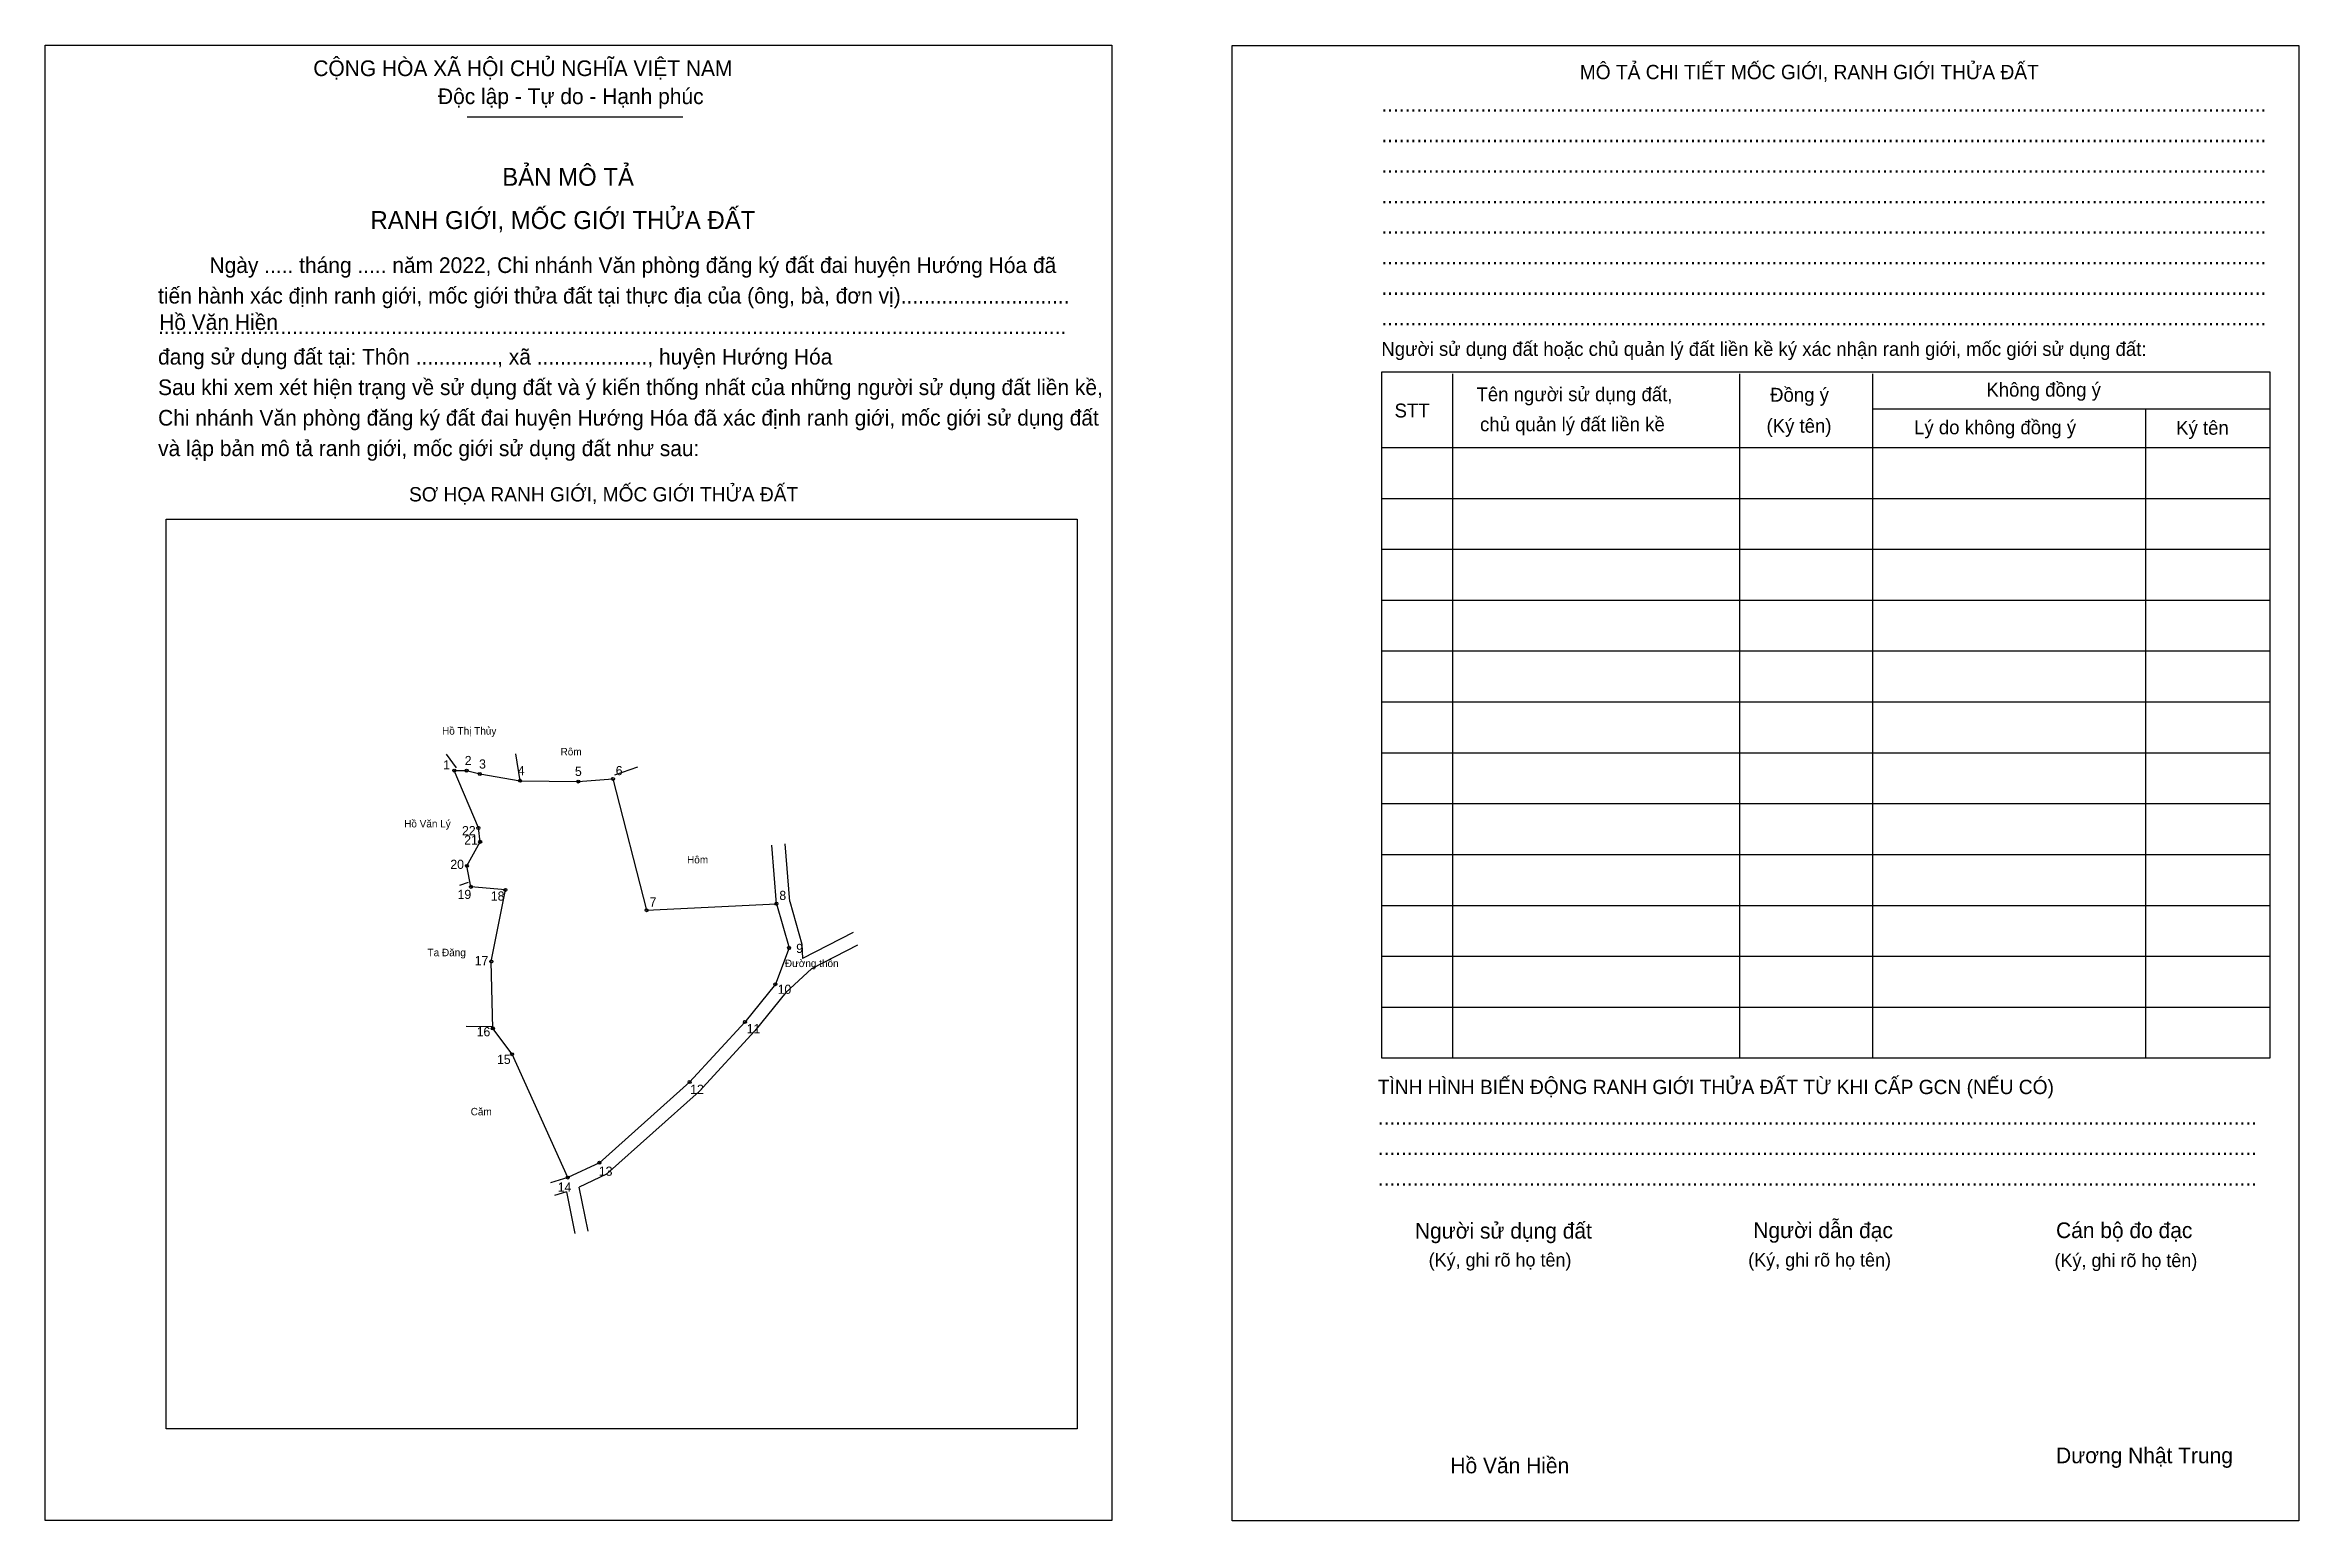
# Model space of a CAD drawing. Extents: x 548692 to 549417, y 1835952 to 1836427.
import ezdxf

# ---------------------------------------------------------------- set-up
doc = ezdxf.new("R2010")
doc.units = 0
for name, color, linetype in [('Level 1', 7, 'Continuous'), ('Level 10', 7, 'Continuous'), ('Level 11', 7, 'Continuous'), ('Level 12', 7, 'Continuous'), ('Level 2', 7, 'Continuous'), ('Level 25', 7, 'Continuous'), ('Level 55', 7, 'Continuous'), ('Level 6', 7, 'Continuous'), ('Level 9', 7, 'Continuous')]:
    doc.layers.add(name, color=color, linetype=linetype)

msp = doc.modelspace()

# ---------------------------------------------------------------- linework, layer by layer
at = {"layer": 'Level 1'}
for p, q in [((548692.43, 1836426.93), (548692.43, 1836426.93)), ((549074.23, 1836426.77), (549074.23, 1836426.77)), ((548828.22, 1836403.85), (548897.62, 1836403.85)), ((549145.17, 1836321.2), (549145.17, 1836101.05)), ((549237.48, 1836321.2), (549237.48, 1836101.05)), ((549280.2, 1836321.2), (549280.2, 1836101.05)), ((549280.2, 1836309.9), (549408.2, 1836309.9)), ((549368.1, 1836309.9), (549368.1, 1836101.05)), ((549122.26, 1836297.46), (549408.2, 1836297.46)), ((549122.26, 1836281.1), (549408.2, 1836281.1)), ((548731.4, 1836274.39), (548731.4, 1836274.39)), ((549122.26, 1836264.73), (549408.2, 1836264.73)), ((549122.26, 1836248.36), (549408.2, 1836248.36)), ((549122.26, 1836231.99), (549408.2, 1836231.99)), ((549122.26, 1836215.63), (549408.2, 1836215.63)), ((549122.26, 1836199.26), (549408.2, 1836199.26)), ((549122.26, 1836182.89), (549408.2, 1836182.89)), ((549122.26, 1836166.52), (549408.2, 1836166.52)), ((549122.26, 1836150.16), (549408.2, 1836150.16)), ((549122.26, 1836133.79), (549408.2, 1836133.79)), ((549122.26, 1836117.42), (549408.2, 1836117.42)), ((549024.38, 1835981.73), (549024.38, 1835981.73)), ((549035.61, 1835952.27), (549035.61, 1835952.27)), ((549417.41, 1835952.11), (549417.41, 1835952.11))]:
    msp.add_line(p, q, dxfattribs=at)
for points in [[(549408.2, 1836321.69), (549122.26, 1836321.69), (549122.26, 1836101.05), (549408.2, 1836101.05)], [(548731.4, 1836274.39), (549024.38, 1836274.39), (549024.38, 1835981.73), (548731.4, 1835981.73)]]:
    msp.add_lwpolyline(points, close=True, dxfattribs=at)
at = {"layer": 'Level 10'}
for p, q in [((548824.81, 1836194.45), (548821.53, 1836198.8)), ((548845.21, 1836190.24), (548843.84, 1836198.95)), ((548875.67, 1836192.16), (548883.07, 1836194.76)), ((548927.68, 1836150.69), (548926.15, 1836169.57)), ((548931.94, 1836151.42), (548930.44, 1836169.92)), ((548828.55, 1836157.54), (548825.78, 1836156.59)), ((548931.94, 1836151.42), (548935.88, 1836137.62)), ((548952.38, 1836141.46), (548936.11, 1836133.1)), ((548935.88, 1836137.62), (548936.11, 1836133.1)), ((548953.8, 1836137.36), (548938.97, 1836129.74)), ((548938.97, 1836129.74), (548930.69, 1836122.1)), ((548930.69, 1836122.1), (548920.75, 1836109.74)), ((548836.23, 1836111.08), (548827.92, 1836111.19)), ((548920.75, 1836109.74), (548902.79, 1836090.28)), ((548873.01, 1836063.62), (548902.79, 1836090.28)), ((548860.57, 1836062.59), (548855, 1836060.9)), ((548873.01, 1836063.62), (548864.27, 1836059.52)), ((548860.19, 1836057.98), (548856.25, 1836056.79)), ((548860.19, 1836057.98), (548862.85, 1836044.54)), ((548867.09, 1836045.32), (548864.27, 1836059.52))]:
    msp.add_line(p, q, dxfattribs=at)
msp.add_lwpolyline([(548824.03, 1836193.53), (548828, 1836193.51), (548832.26, 1836192.42), (548845.21, 1836190.24), (548863.92, 1836189.99), (548875.09, 1836190.85), (548885.93, 1836148.59), (548927.68, 1836150.69), (548931.75, 1836136.44), (548927.34, 1836124.79), (548917.55, 1836112.62), (548899.74, 1836093.32), (548870.75, 1836067.36), (548860.57, 1836062.59), (548842.65, 1836102.26), (548836.45, 1836110.57), (548835.97, 1836132.1), (548840.48, 1836155.13), (548829.4, 1836156.11), (548828.12, 1836162.85), (548832.39, 1836170.59), (548831.8, 1836175.06)], close=True, dxfattribs=at)
at = {"layer": 'Level 11'}
for centre in [(548824.03, 1836193.53), (548824.03, 1836193.53), (548828, 1836193.51), (548832.26, 1836192.42), (548875.09, 1836190.85), (548845.21, 1836190.24), (548863.92, 1836189.99), (548831.8, 1836175.06), (548832.39, 1836170.59), (548828.12, 1836162.85), (548829.4, 1836156.11), (548840.48, 1836155.13), (548885.93, 1836148.59), (548927.68, 1836150.69), (548931.75, 1836136.44), (548835.97, 1836132.1), (548927.34, 1836124.79), (548917.55, 1836112.62), (548836.45, 1836110.57), (548842.65, 1836102.26), (548899.74, 1836093.32), (548860.57, 1836062.59), (548870.75, 1836067.36)]:
    msp.add_circle(centre, 0.491, dxfattribs=at)
at = {"layer": 'Level 2'}
for points in [[(548692.43, 1836426.93), (549035.61, 1836426.93), (549035.61, 1835952.27), (548692.43, 1835952.27)], [(549074.24, 1836426.77), (549417.41, 1836426.77), (549417.41, 1835952.11), (549074.24, 1835952.11)]]:
    msp.add_lwpolyline(points, close=True, dxfattribs=at)
at = {"layer": 'Level 25'}
for p, q in [((548828, 1836193.51), (548832.26, 1836192.42)), ((548863.92, 1836189.99), (548875.09, 1836190.85)), ((548840.48, 1836155.13), (548829.4, 1836156.11)), ((548917.55, 1836112.62), (548899.74, 1836093.32)), ((548860.57, 1836062.59), (548842.65, 1836102.26))]:
    msp.add_line(p, q, dxfattribs=at)

# ---------------------------------------------------------------- texts
at = {"layer": 'Level 1'}
for s, height, p in [('CỘNG HÒA XÃ HỘI CHỦ NGHĨA VIỆT NAM', 5.0409, (548778.7, 1836416.95)), ('MÔ TẢ CHI TIẾT MỐC GIỚI, RANH GIỚI THỬA ĐẤT', 4.6088, (549186.08, 1836415.95)), ('Độc lập - Tự do - Hạnh phúc', 5.0409, (548818.81, 1836407.94)), ('........................................................................................................................................................', 5.0409, (549122.26, 1836405.49)), ('........................................................................................................................................................', 5.0409, (549122.26, 1836395.67)), ('BẢN MÔ TẢ', 5.762, (548839.47, 1836381.66)), ('........................................................................................................................................................', 5.0409, (549122.26, 1836385.85)), ('RANH GIỚI, MỐC GIỚI THỬA ĐẤT', 5.7616, (548797.09, 1836367.75)), ('........................................................................................................................................................', 5.0409, (549122.26, 1836376.03)), ('........................................................................................................................................................', 5.0409, (549122.26, 1836366.21)), ('Ngày ..... tháng ..... năm 2022, Chi nhánh Văn phòng đăng ký đất đai huyện Hướng Hóa đã', 5.0409, (548745.31, 1836353.6)), ('........................................................................................................................................................', 5.0409, (549122.26, 1836356.39)), ('tiến hành xác định ranh giới, mốc giới thửa đất tại thực địa của (ông, bà, đơn vị).............................', 5.0409, (548728.78, 1836343.78)), ('........................................................................................................................................................', 5.0409, (549122.26, 1836346.57)), ('........................................................................................................................................................', 5.0409, (549122.26, 1836336.75)), ('đang sử dụng đất tại: Thôn .............., xã ..................., huyện Hướng Hóa', 5.0409, (548728.78, 1836324.14)), ('............................................................................................................................................................', 5.0409, (548728.78, 1836333.96)), ('Người sử dụng đất hoặc chủ quản lý đất liền kề ký xác nhận ranh giới, mốc giới sử dụng đất:', 4.4653, (549122.26, 1836326.93)), ('Sau khi xem xét hiện trạng về sử dụng đất và ý kiến thống nhất của những người sử dụng đất liền kề,', 5.0409, (548728.78, 1836314.32)), ('Tên người sử dụng đất,', 4.4653, (549152.87, 1836312.36)), ('Đồng ý', 4.465, (549247.31, 1836312.19)), ('Không đồng ý', 4.4653, (549316.87, 1836313.83)), ('Chi nhánh Văn phòng đăng ký đất đai huyện Hướng Hóa đã xác định ranh giới, mốc giới sử dụng đất', 5.0409, (548728.78, 1836304.5)), ('STT', 4.465, (549126.51, 1836307.12)), ('chủ quản lý đất liền kề', 4.4653, (549154.01, 1836302.7)), ('và lập bản mô tả ranh giới, mốc giới sử dụng đất như sau:', 5.0409, (548728.78, 1836294.68)), ('(Ký tên)', 4.465, (549246.16, 1836302.21)), ('Lý do không đồng ý', 4.4653, (549293.63, 1836301.72)), ('Ký tên', 4.465, (549377.92, 1836301.56)), ('SƠ HỌA RANH GIỚI, MỐC GIỚI THỬA ĐẤT', 4.6088, (548809.49, 1836280.1)), ('TÌNH HÌNH BIẾN ĐỘNG RANH GIỚI THỬA ĐẤT TỪ KHI CẤP GCN (NẾU CÓ)', 4.6088, (549121.11, 1836089.43)), ('.......................................................................................................................................................', 5.0409, (549121.11, 1836079.61)), ('.......................................................................................................................................................', 5.0409, (549121.11, 1836069.79)), ('.......................................................................................................................................................', 5.0409, (549121.11, 1836059.97)), ('Người sử dụng đất', 5.0409, (549133.06, 1836042.95)), ('Người dẫn đạc', 5.0409, (549241.9, 1836043.11)), ('Cán bộ đo đạc', 5.0409, (549339.29, 1836043.11)), ('(Ký, ghi rõ họ tên)', 4.321, (549137.48, 1836033.95)), ('(Ký, ghi rõ họ tên)', 4.321, (549240.27, 1836033.95)), ('(Ký, ghi rõ họ tên)', 4.321, (549338.8, 1836033.78)), ('Dương Nhật Trung', 5.0409, (549339.29, 1835970.68))]:
    msp.add_text(s, height=height, dxfattribs=at).set_placement(p)
at = {"layer": 'Level 12'}
for s, p in [('Hồ Thị Thủy', (548820.12, 1836205.09)), ('Rôm', (548858.24, 1836198.39)), ('Hồ Văn Lý', (548807.93, 1836175.23)), ('Hôm', (548898.94, 1836163.65)), ('Ta Đăng', (548815.47, 1836133.79)), ('Đường thôn', (548930.4, 1836130.3)), ('Căm', (548829.33, 1836082.6))]:
    msp.add_text(s, height=2.4, dxfattribs=at).set_placement(p)
at = {"layer": 'Level 55'}
for s, p in [('1', (548823.94, 1836193.53)), ('2', (548827.89, 1836193.51)), ('3', (548832.16, 1836192.42)), ('4', (548845.1, 1836190.24)), ('5', (548863.82, 1836189.99)), ('6', (548874.98, 1836190.85)), ('22', (548831.57, 1836175.06)), ('21', (548832.18, 1836170.59)), ('20', (548827.89, 1836162.85)), ('19', (548829.17, 1836156.11)), ('18', (548840.25, 1836155.13)), ('7', (548885.82, 1836148.59)), ('8', (548927.57, 1836150.69)), ('9', (548931.64, 1836136.44)), ('17', (548835.74, 1836132.1)), ('10', (548927.11, 1836124.79)), ('11', (548917.34, 1836112.62)), ('16', (548836.22, 1836110.57)), ('15', (548842.42, 1836102.26)), ('12', (548899.51, 1836093.32)), ('14', (548860.34, 1836062.59)), ('13', (548870.53, 1836067.36))]:
    msp.add_text(s, height=0.327, dxfattribs=at).set_placement(p)
at = {"layer": 'Level 6'}
for p in [(548729.13, 1836335.27), (549144.47, 1835967.43)]:
    msp.add_text('Hồ Văn Hiền', height=5.0412, dxfattribs=at).set_placement(p)
at = {"layer": 'Level 9'}
for s, height, p in [('1', 2.95, (548820.49, 1836193.87)), ('2', 2.95, (548827.42, 1836195.28)), ('3', 2.95, (548832.03, 1836194.15)), ('4', 2.95, (548844.49, 1836192.03)), ('5', 2.95, (548862.87, 1836191.79)), ('6', 2.95, (548875.99, 1836192.04)), ('22', 2.946, (548826.55, 1836172.73)), ('21', 2.946, (548827.26, 1836169.72)), ('20', 2.946, (548822.79, 1836161.89)), ('19', 2.946, (548825.12, 1836152.21)), ('18', 2.946, (548835.81, 1836151.69)), ('7', 2.95, (548886.88, 1836149.75)), ('8', 2.95, (548928.62, 1836151.88)), ('17', 2.946, (548830.63, 1836130.91)), ('9', 2.95, (548934.03, 1836134.83)), ('10', 2.946, (548928.08, 1836121.69)), ('11', 2.946, (548918.12, 1836109.01)), ('16', 2.946, (548831.26, 1836108.03)), ('15', 2.946, (548837.8, 1836099.12)), ('12', 2.946, (548899.95, 1836089.51)), ('14', 2.946, (548857.33, 1836058.05)), ('13', 2.946, (548870.56, 1836063.16))]:
    msp.add_text(s, height=height, dxfattribs=at).set_placement(p)

doc.saveas('drawing.dxf')
